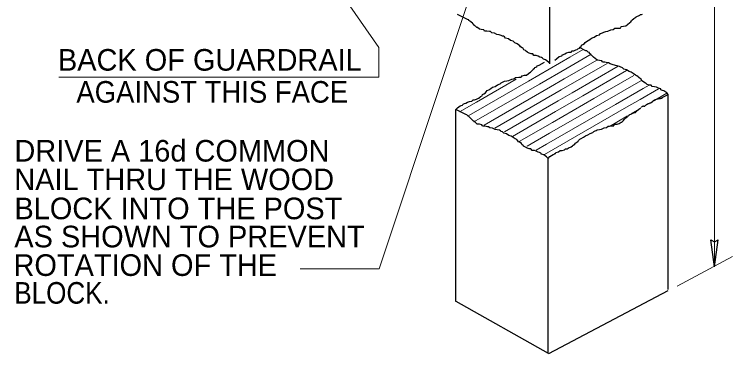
# Model space of a CAD drawing. Extents: x -13 to 934, y -9 to 295.
# Drawn here: x 689.02 to 731.63, y 189.82 to 209.96 of the extents above; entities that cross this region are included whole.
import ezdxf

# ---------------------------------------------------------------- set-up
doc = ezdxf.new("R2010")
doc.units = 0
doc.header["$LTSCALE"] = 0.51
doc.layers.add('1', color=7, linetype='Continuous', lineweight=13)

msp = doc.modelspace()

# ---------------------------------------------------------------- linework, layer by layer
at = {"layer": '1'}
for p, q in [((730.5543, 194.9849), (730.5543, 233.2467)), ((721.805, 206.7728), (723.2325, 207.5965)), ((721.9773, 207.4172), (722.7596, 207.8692)), ((721.4591, 205.4826), (724.1831, 207.0557)), ((721.6321, 206.1277), (723.6065, 207.2677)), ((720.1687, 205.8285), (721.805, 206.7728)), ((722.1042, 205.3096), (724.8282, 206.8827)), ((722.7494, 205.1366), (725.3238, 206.6232)), ((723.3938, 204.9645), (725.7757, 206.3389)), ((716.28, 203.583), (720.1687, 205.8285)), ((716.4249, 204.7579), (718.785, 206.1199)), ((720.8139, 205.6556), (721.6321, 206.1277)), ((724.0397, 204.7915), (726.1793, 206.0264)), ((716.894, 203.3921), (720.8139, 205.6556)), ((717.5227, 203.2097), (721.4591, 205.4826)), ((724.6848, 204.6185), (726.3203, 205.5628)), ((726.1474, 204.9177), (727.232, 205.5442)), ((726.3203, 205.5628), (726.6741, 205.767)), ((720.941, 203.5479), (723.3938, 204.9645)), ((721.1132, 204.1923), (722.7494, 205.1366)), ((721.2861, 204.8374), (722.1042, 205.3096)), ((725.33, 204.4456), (726.1474, 204.9177)), ((726.8066, 204.7525), (727.7291, 205.2855)), ((715.4338, 204.1853), (716.4249, 204.7579)), ((718.1009, 202.9986), (721.2861, 204.8374)), ((720.595, 202.2568), (724.6848, 204.6185)), ((720.768, 202.902), (724.0397, 204.7915)), ((715.9488, 203.9367), (716.252, 204.1121)), ((718.5606, 202.7189), (721.1132, 204.1923)), ((720.4617, 201.6351), (725.33, 204.4456)), ((725.6121, 204.0629), (725.9752, 204.2726)), ((725.9752, 204.2726), (726.0227, 204.2998)), ((724.3171, 203.3157), (725.3994, 203.9407)), ((718.9688, 202.4095), (720.941, 203.5479)), ((719.4418, 202.1368), (720.768, 202.902)), ((719.9779, 201.9007), (720.595, 202.2568)), ((731.6265, 195.5965), (728.3313, 193.8278))]:
    msp.add_line(p, q, dxfattribs=at)
at = {"layer": '1', "lineweight": 25}
for p, q in [((720.7914, 207.0262), (720.7914, 228.1167)), ((727.807, 193.6322), (727.807, 205.2107)), ((715.2133, 192.9139), (715.2133, 204.3092)), ((720.6777, 189.8331), (720.6777, 201.4122)), ((730.5551, 194.9849), (730.3362, 196.5775)), ((730.5551, 194.9849), (730.7741, 196.5775)), ((720.7228, 189.8222), (727.807, 193.5753)), ((720.701, 189.8331), (715.2359, 192.9139))]:
    msp.add_line(p, q, dxfattribs=at)
at = {"layer": '1'}
for points in [[(718.0051, 216.9394), (710.6581, 194.8607), (705.9723, 194.8607)], [(691.6576, 206.2441), (710.6454, 206.2441), (710.6454, 208.0042), (706.3012, 214.2674)], [(716.252, 204.1121), (719.5245, 206.0007), (721.9773, 207.4172)]]:
    msp.add_lwpolyline(points, dxfattribs=at)
at = {"layer": '1', "lineweight": 25}
for points in [[(720.7914, 207.0402), (720.7017, 207.1312), (720.5296, 207.2567), (720.4727, 207.2793), (720.4041, 207.302), (720.3816, 207.3253), (720.3589, 207.3705), (720.2903, 207.3939), (720.1984, 207.4273), (720.0956, 207.485), (719.9817, 207.5193), (719.8346, 207.5302), (719.7769, 207.6105), (719.6857, 207.6105), (719.561, 207.6557), (719.48, 207.6907), (719.4582, 207.725), (719.3662, 207.7695), (719.332, 207.8154), (719.2408, 207.8497), (719.2057, 207.9416), (719.138, 207.9752), (719.0467, 208.0445), (719.0008, 208.1014), (718.9323, 208.1582), (718.8411, 208.2152), (718.7157, 208.2728), (718.6128, 208.3632), (718.4531, 208.42), (718.3284, 208.5112), (718.157, 208.5572), (718.0892, 208.6257), (718.0308, 208.66), (717.9747, 208.6709), (717.9061, 208.7169), (717.7697, 208.7512), (717.6436, 208.7628), (717.4955, 208.8423), (717.3467, 208.8657), (717.2555, 208.9452), (717.2095, 208.9452), (717.0381, 208.9561), (717.0047, 208.9561), (716.9243, 208.9561), (716.9134, 208.9686), (716.8675, 209.048), (716.7086, 209.0707), (716.6057, 209.0932), (716.4919, 209.1735), (716.4561, 209.1852), (716.3773, 209.2647), (716.3423, 209.2764), (716.2979, 209.3216), (716.2527, 209.3792), (716.2177, 209.4017), (716.2059, 209.4353), (716.1257, 209.493), (716.1148, 209.5272), (716.0353, 209.5607), (715.9893, 209.595), (715.9784, 209.6301), (715.8974, 209.6527), (715.3154, 209.9613)], [(721.0843, 207.2357), (721.1763, 207.3261), (721.3368, 207.4523), (721.4154, 207.4741), (721.4957, 207.4975), (721.5074, 207.5208), (721.5183, 207.5661), (721.5986, 207.5887), (721.6663, 207.623), (721.7809, 207.6798), (721.9072, 207.7141), (722.0435, 207.7258), (722.1113, 207.8053), (722.2142, 207.8053), (722.3287, 207.8505), (722.398, 207.8855), (722.4424, 207.9191), (722.5343, 207.965), (722.5562, 208.011), (722.6481, 208.0453), (722.6715, 208.1364), (722.74, 208.1707), (722.8312, 208.2392), (722.8881, 208.2953), (722.9567, 208.353), (723.0486, 208.4099), (723.1623, 208.4667), (723.2637, 208.5588), (723.4125, 208.6157), (723.5606, 208.7067), (723.7202, 208.7527), (723.7888, 208.8213), (723.8573, 208.8557), (723.9026, 208.8665), (723.9836, 208.9125), (724.1082, 208.946), (724.2337, 208.9569), (724.3927, 209.0379), (724.5423, 209.0597), (724.6327, 209.1408), (724.667, 209.1408), (724.8267, 209.1517), (724.896, 209.1517), (724.9528, 209.1517), (724.9872, 209.1626), (725.0098, 209.2437), (725.1578, 209.2655), (725.2832, 209.2888), (725.3978, 209.3683), (725.4197, 209.38), (725.5116, 209.4603), (725.5342, 209.4719), (725.5802, 209.5171), (725.6253, 209.5747), (725.6479, 209.5966), (725.6721, 209.6308), (725.7398, 209.6885), (725.7617, 209.7228), (725.831, 209.7563), (725.8878, 209.7907), (725.9112, 209.8249), (725.9783, 209.8475), (726.0367, 209.881), (726.1278, 209.916), (726.1387, 209.9503), (726.1839, 209.9503), (726.23, 209.9503), (726.2868, 209.9729)], [(727.807, 205.2107), (727.7158, 205.3027), (727.5452, 205.4164), (727.4758, 205.4389), (727.4081, 205.4623), (727.373, 205.4849), (727.3621, 205.5417), (727.2943, 205.5527), (727.2257, 205.5761), (727.112, 205.6447), (726.9857, 205.6672), (726.8493, 205.6898), (726.7917, 205.7584), (726.6888, 205.7584), (726.5634, 205.8044), (726.5065, 205.8503), (726.4488, 205.8839), (726.3585, 205.9298), (726.3351, 205.9641), (726.244, 206.021), (726.2213, 206.0896), (726.1536, 206.1347), (726.0617, 206.2158), (726.0157, 206.2485), (725.9479, 206.3171), (725.856, 206.363), (725.7313, 206.4433), (725.6168, 206.5344), (725.4804, 206.5797), (725.3316, 206.6716), (725.1718, 206.7167), (725.1033, 206.7853), (725.0472, 206.808), (724.9887, 206.8305), (724.921, 206.8773), (724.7846, 206.8991), (724.6708, 206.9334), (724.4869, 206.991), (724.3623, 207.0246), (724.2703, 207.083), (724.2142, 207.083), (724.0537, 207.1165), (724.0085, 207.1165), (723.9399, 207.1165), (723.9174, 207.1391), (723.8723, 207.2077), (723.7342, 207.2302), (723.6197, 207.2537), (723.4951, 207.3222), (723.4724, 207.3441), (723.3805, 207.4133), (723.358, 207.436), (723.301, 207.4928), (723.2668, 207.5279), (723.2434, 207.5497), (723.2216, 207.6066), (723.1405, 207.6417), (723.1296, 207.6985), (723.0502, 207.7094), (723.0158, 207.7671), (722.9824, 207.8013), (722.9239, 207.8013), (722.5483, 207.9946)], [(715.2133, 204.3092), (715.3037, 204.412), (715.4642, 204.5257), (715.532, 204.5616), (715.6123, 204.5725), (715.6232, 204.6068), (715.6458, 204.6411), (715.726, 204.6629), (715.7946, 204.6987), (715.8974, 204.7548), (716.0229, 204.7891), (716.16, 204.8125), (716.2395, 204.8803), (716.319, 204.8803), (716.4443, 204.9262), (716.5129, 204.9714), (716.5582, 204.9941), (716.6501, 205.04), (716.6727, 205.086), (716.7756, 205.1319), (716.7865, 205.2107), (716.8667, 205.2457), (716.9586, 205.3135), (717.0031, 205.3712), (717.0724, 205.4389), (717.1636, 205.4849), (717.2898, 205.5527), (717.3927, 205.6447), (717.5399, 205.6898), (717.677, 205.7817), (717.8375, 205.8394), (717.9045, 205.8955), (717.9856, 205.9298), (718.0191, 205.9532), (718.0993, 205.9984), (718.2248, 206.021), (718.3495, 206.0444), (718.5209, 206.1238), (718.6471, 206.1347), (718.75, 206.2158), (718.7943, 206.2158), (718.9541, 206.2267), (719, 206.2267), (719.0678, 206.2267), (719.1029, 206.2485), (719.1372, 206.3171), (719.2845, 206.3514), (719.3998, 206.363), (719.5136, 206.4433), (719.5478, 206.4659), (719.6389, 206.5344), (719.6507, 206.5571), (719.6959, 206.5906), (719.7527, 206.649), (719.7769, 206.6716), (719.7987, 206.7167), (719.8665, 206.7744), (719.8907, 206.808), (719.9584, 206.8305), (720.0044, 206.8773), (720.0379, 206.8991), (720.0948, 206.9334), (720.1525, 206.9567), (720.4719, 207.1165)], [(726.2213, 204.4697), (726.244, 204.4814), (726.2673, 204.5039), (726.3242, 204.5039), (726.3351, 204.5257), (726.3585, 204.5039), (726.4154, 204.5039), (726.4271, 204.5257), (726.4488, 204.5616), (726.4723, 204.5725), (726.5065, 204.6068), (726.5299, 204.6177), (726.5634, 204.6411), (726.6211, 204.6629), (726.6663, 204.6629), (726.6888, 204.6987), (726.7356, 204.7206), (726.7917, 204.7206), (726.8034, 204.7314), (726.8493, 204.7548), (726.8829, 204.7891), (726.8946, 204.8125), (726.9172, 204.8343), (726.9398, 204.846), (726.9857, 204.8803), (727.0426, 204.8803), (727.0535, 204.9028), (727.112, 204.9262), (727.1454, 204.9489), (727.2023, 204.9489), (727.2257, 204.9714), (727.2592, 204.9714), (727.3512, 204.9714), (727.373, 204.9941), (727.4423, 204.9941), (727.454, 205.0291), (727.807, 205.2107)], [(720.6777, 201.4122), (720.5857, 201.5042), (720.4259, 201.6179), (720.3582, 201.6406), (720.2778, 201.6631), (720.267, 201.6967), (720.2436, 201.7317), (720.1641, 201.7543), (720.0948, 201.7886), (719.9693, 201.8462), (719.8665, 201.8805), (719.7302, 201.8914), (719.6507, 201.9709), (719.5603, 201.9709), (719.445, 202.0168), (719.3764, 202.0628), (719.3312, 202.0737), (719.2284, 202.1423), (719.2284, 202.1657), (719.1263, 202.2334), (719.1029, 202.2911), (719.0343, 202.3472), (718.9315, 202.4048), (718.8863, 202.4617), (718.8177, 202.5311), (718.7257, 202.5647), (718.612, 202.6448), (718.4866, 202.7368), (718.3495, 202.7812), (718.2131, 202.8732), (718.0542, 202.9184), (717.9856, 202.9869), (717.9045, 203.0103), (717.8593, 203.0431), (717.8017, 203.0789), (717.6537, 203.1007), (717.5399, 203.135), (717.3802, 203.2036), (717.2322, 203.2269), (717.1409, 203.2947), (717.095, 203.2947), (716.9243, 203.3173), (716.8893, 203.3173), (716.8215, 203.3173), (716.7865, 203.3407), (716.742, 203.4084), (716.6049, 203.4435), (716.4795, 203.4544), (716.3657, 203.5347), (716.3548, 203.5573), (716.2628, 203.625), (716.2395, 203.6368), (716.1818, 203.6936), (716.1491, 203.7279), (716.1148, 203.7622), (716.079, 203.8082), (716.0229, 203.8534), (715.9886, 203.8993), (715.9317, 203.911), (715.8865, 203.9787), (715.8515, 204.0022), (715.7946, 204.0139), (715.2133, 204.3092)], [(720.6777, 201.4122), (720.7914, 201.526), (720.9744, 201.6406), (721.0313, 201.6631), (721.0882, 201.6967), (721.1218, 201.7098), (721.1458, 201.7543), (721.2128, 201.7886), (721.2932, 201.8112), (721.396, 201.8805), (721.5214, 201.8914), (721.6578, 201.9257), (721.7155, 201.9834), (721.8066, 201.9834), (721.9321, 202.0519), (722.0123, 202.0737), (722.0583, 202.1081), (722.137, 202.154), (722.1721, 202.2), (722.2624, 202.2568), (722.2866, 202.3137), (722.3653, 202.3597), (722.4572, 202.4392), (722.49, 202.4734), (722.5601, 202.5529), (722.6505, 202.5989), (722.7767, 202.6675), (722.8905, 202.7586), (723.0385, 202.8046), (723.1748, 202.895), (723.3353, 202.9518), (723.4032, 203.0103), (723.4724, 203.0431), (723.5301, 203.0664), (723.5862, 203.1007), (723.7342, 203.135), (723.848, 203.1575), (724.0085, 203.2269), (724.1457, 203.2488), (724.2368, 203.3173), (724.2937, 203.3173), (724.4651, 203.3407), (724.4869, 203.3407), (724.5788, 203.3407), (724.5788, 203.3632), (724.6358, 203.4435), (724.7846, 203.4544), (724.8867, 203.477), (725.0129, 203.5573), (725.0472, 203.5689), (725.1376, 203.6368), (725.1492, 203.6718), (725.1944, 203.717), (725.2404, 203.7622), (725.2747, 203.7964), (725.2972, 203.8191), (725.3658, 203.8884), (725.3892, 203.911), (725.457, 203.9453), (725.503, 204.0022), (725.5138, 204.0139), (725.6058, 204.0357), (725.6284, 204.0591), (725.7313, 204.105), (725.7538, 204.1386), (725.7983, 204.1386), (725.856, 204.1386), (725.8902, 204.151), (725.9128, 204.2071), (725.9479, 204.2196), (725.9712, 204.2531), (726.0157, 204.2757), (726.0398, 204.3092), (726.0617, 204.3442), (726.1294, 204.3785), (726.1536, 204.3902), (726.1754, 204.4353)], [(730.3362, 196.5775), (730.5575, 196.4544), (730.7741, 196.5775)]]:
    msp.add_lwpolyline(points, dxfattribs=at)

# ---------------------------------------------------------------- texts
at = {"layer": '1'}
for s, p in [('BACK OF GUARDRAIL ', (691.6091, 206.6213)), ('DRIVE A 16d COMMON', (689.0283, 201.2232)), ('NAIL THRU THE WOOD', (689.0208, 199.5282)), ('BLOCK INTO THE POST', (689.0284, 197.8022)), ('AS SHOWN TO PREVENT', (689.0208, 196.1314)), ('ROTATION OF THE', (688.9735, 194.4363))]:
    msp.add_text(s, height=1.283, dxfattribs=at).set_placement(p)
for s, width, p in [('AGAINST THIS FACE', 0.95, (692.7022, 204.7202)), ('BLOCK.', 0.9, (689.0211, 192.7877))]:
    msp.add_text(s, height=1.283, dxfattribs=dict(at, width=width)).set_placement(p)

doc.saveas('drawing.dxf')
